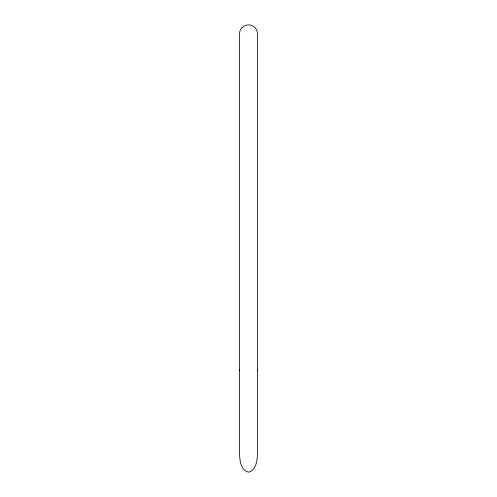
<?xml version="1.0" encoding="UTF-8"?>
<svg xmlns="http://www.w3.org/2000/svg" width="497" height="497" viewBox="0 0 497 497"><rect width="100%" height="100%" fill="white"/><g stroke="black" fill="none" stroke-linecap="round" stroke-linejoin="round"><path stroke-width="0.75" d="M257.415 369.314A8.84 8.784 0 0 1 257.278 370.843M242.225 27.453A8.909 8.853 0 0 1 257.434 33.647L257.409 454.904C257.123 461.21 255.893 470.597 248.5 472.15C241.107 470.597 239.877 461.21 239.591 454.904L239.591 33.647A8.822 8.772 0 0 1 242.201 27.428M239.722 370.843A8.84 8.784 0 0 1 239.585 369.314"/></g></svg>
